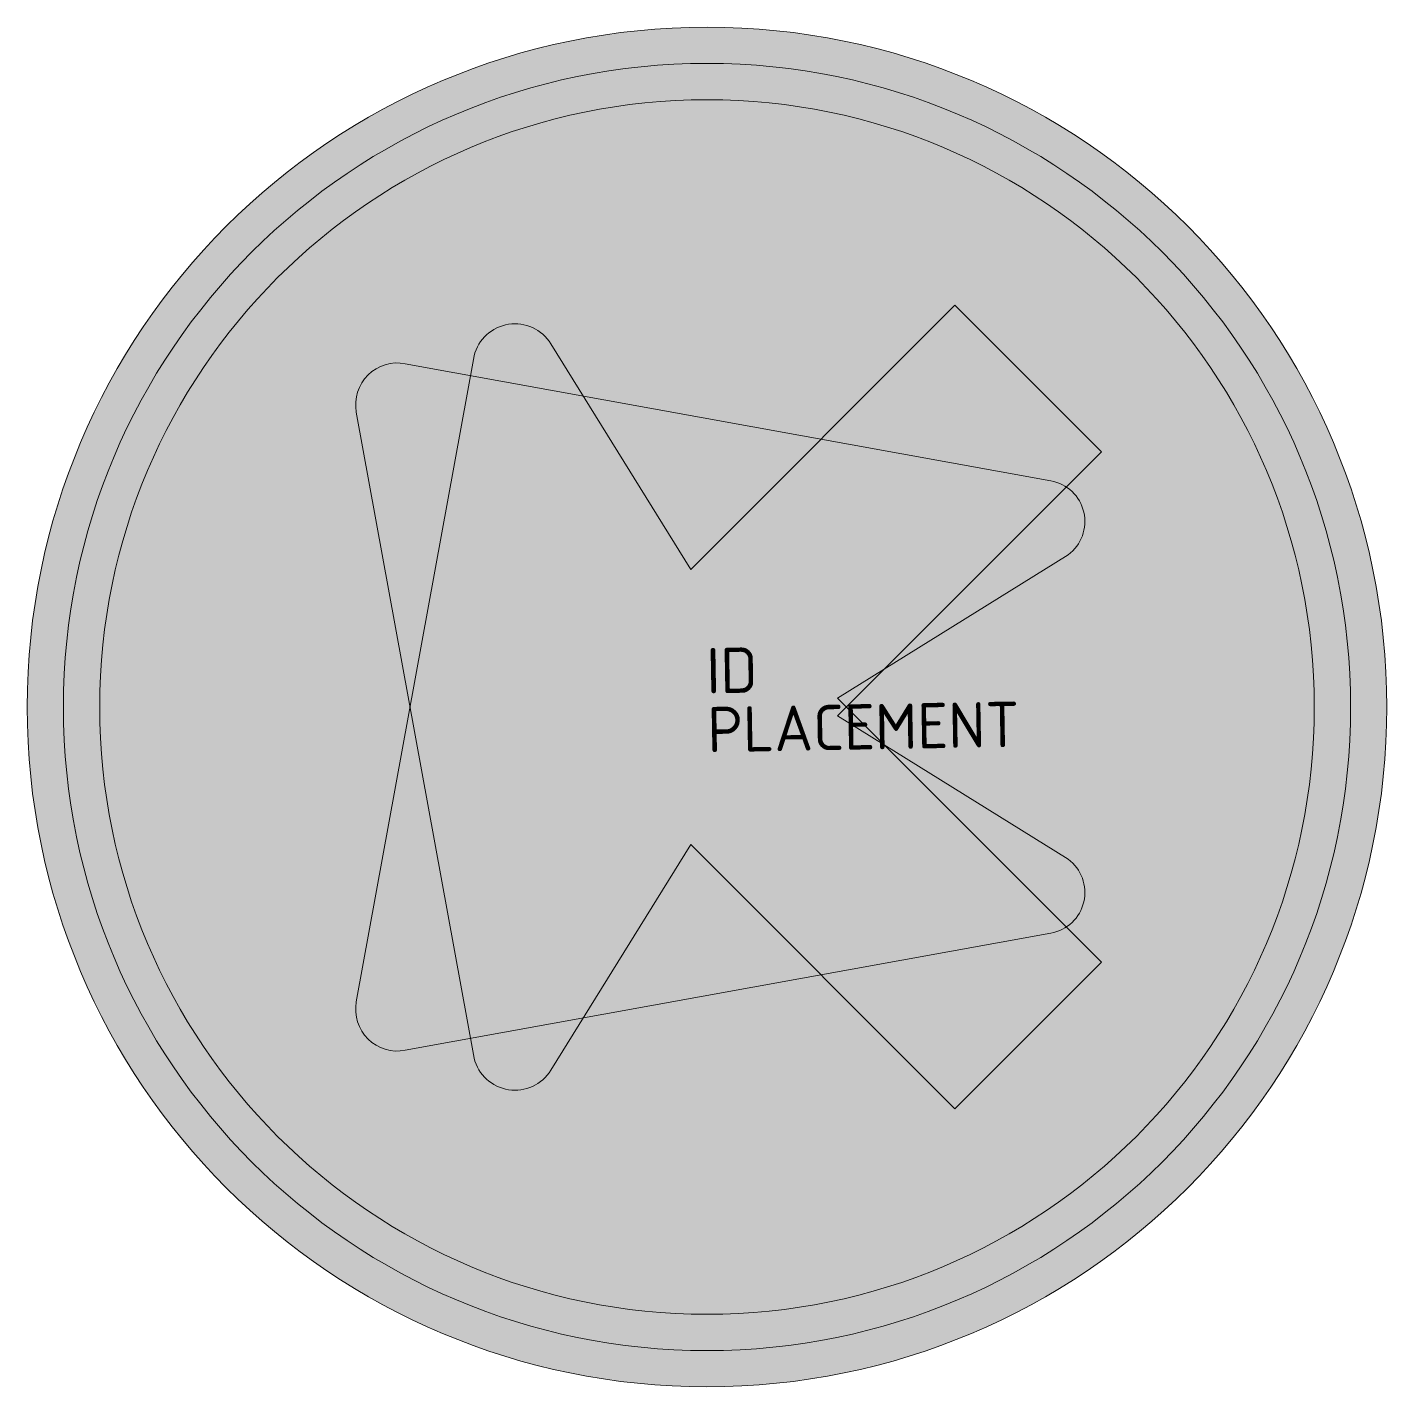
# Model space of a CAD drawing. Extents: x -3.75 to 3.75, y -3.75 to 3.75.
import ezdxf
from ezdxf.enums import TextEntityAlignment as Align

# ---------------------------------------------------------------- set-up
doc = ezdxf.new("R2010")
doc.units = 0
doc.styles.add('NLCS-ISO', font='NLCS-ISO.ttf', dxfattribs={"height": 0.25})

msp = doc.modelspace()

# ---------------------------------------------------------------- hatches: boundary and pattern name
at = {"true_color": 0x005b8c}
h = msp.add_hatch(color=146, dxfattribs=at)
h.dxf.hatch_style = 1
h.paths.add_polyline_path([(-3.75, 0, 0.083022), (-3.546, -1.2199), (-3.3569, -1.1548, -0.083022), (-3.55, 0, -0.414214), (0, 3.55), (0, 3.75, 0.414214)])
h = msp.add_hatch(color=146, dxfattribs=at)
h.dxf.hatch_style = 1
h.paths.add_polyline_path([(2.6822, -2.3255), (2.8334, -2.4565, 0.180494), (3.75, 0, 0.414214), (0, 3.75), (0, 3.55, -0.414214), (3.55, 0, -0.180494)])
h = msp.add_hatch(color=146, dxfattribs=at)
h.dxf.hatch_style = 1
h.paths.add_polyline_path([(-3.3569, 1.1548), (-3.546, 1.2199, -0.577878), (2.8334, 2.4565), (2.6822, 2.3255, 0.577878)])
at = {"true_color": 0xf1f0ea}
h = msp.add_hatch(color=7, dxfattribs=at)
h.dxf.hatch_style = 1
h.paths.add_polyline_path([(-3.3569, -1.1548), (-3.1678, -1.0898, -0.083022), (-3.35, 0, -0.414214), (0, 3.35), (0, 3.55, 0.414214), (-3.55, 0, 0.083022)])
h = msp.add_hatch(color=7, dxfattribs=at)
h.dxf.hatch_style = 1
h.paths.add_polyline_path([(2.6822, 2.3255), (2.5311, 2.1945, 0.577878), (-3.1678, 1.0898), (-3.3569, 1.1548, -0.577878)])
h = msp.add_hatch(color=7, dxfattribs=at)
h.dxf.hatch_style = 1
h.paths.add_polyline_path([(3.35, 0, -0.180494), (2.5311, -2.1945), (2.6822, -2.3255, 0.180494), (3.55, 0, 0.414214), (0, 3.55), (0, 3.35, -0.414214)])
at = {"true_color": 0x005b8c}
h = msp.add_hatch(color=146, dxfattribs=at)
h.dxf.hatch_style = 1
h.paths.add_polyline_path([(-0.0012, 3.35), (-0.0003, 0.8469), (-0.0891, 0.7579), (-0.8611, 2.0037, 0.66261), (-1.2848, 1.9378), (-1.9344, -1.6271, 0.52003), (-1.6701, -1.8949), (0.0006, -1.5917), (0.0012, -3.35, -0.414322), (-3.35, 0, -0.414105)])
h = msp.add_hatch(color=146, dxfattribs=at)
h.dxf.hatch_style = 1
h.paths.add_polyline_path([(-0.0012, -3.35), (-0.0003, -0.8469), (-0.0891, -0.7579), (-0.8611, -2.0037, -0.66261), (-1.2848, -1.9378), (-1.9344, 1.6271, -0.52003), (-1.6701, 1.8949), (0.0006, 1.5917), (0.0012, 3.35, 0.414322), (-3.35, 0, 0.414105)])
h = msp.add_hatch(color=146, dxfattribs=at)
h.dxf.hatch_style = 1
h.paths.add_polyline_path([(2.1766, 1.4075), (1.367, 2.2171), (-0.0003, 0.8469), (-0.0012, 3.35, -0.414322), (3.35, 0, -0.414105), (0.0012, -3.35), (0.0006, -1.5917), (1.8973, -1.2474, 0.656866), (1.9922, -0.8401), (0.7205, -0.0486)])
h = msp.add_hatch(color=146, dxfattribs=at)
h.dxf.hatch_style = 1
h.paths.add_polyline_path([(2.1766, -1.4075), (1.367, -2.2171), (-0.0003, -0.8469), (-0.0012, -3.35, 0.414322), (3.35, 0, 0.414105), (0.0012, 3.35), (0.0006, 1.5917), (1.8973, 1.2474, -0.656866), (1.9922, 0.8401), (0.7205, 0.0486)])
h = msp.add_hatch(color=146, dxfattribs=at)
h.dxf.hatch_style = 1
h.paths.add_polyline_path([(2.6822, 2.3255), (2.8334, 2.4565, -0.180494), (3.75, 0, -0.414214), (0, -3.75), (0, -3.55, 0.414214), (3.55, 0, 0.180494)])
at = {"true_color": 0xf1f0ea}
h = msp.add_hatch(color=7, dxfattribs=at)
h.dxf.hatch_style = 1
h.paths.add_polyline_path([(3.35, 0, 0.180494), (2.5311, 2.1945), (2.6822, 2.3255, -0.180494), (3.55, 0, -0.414214), (0, -3.55), (0, -3.35, 0.414214)])
h = msp.add_hatch(color=7, dxfattribs=at)
h.dxf.hatch_style = 1
h.paths.add_polyline_path([(-0.0003, 0.8469), (1.367, 2.2171), (2.1766, 1.4075), (0.7205, -0.0486), (1.9922, -0.8401, -0.656866), (1.8973, -1.2474), (0.0006, -1.5917)])
h = msp.add_hatch(color=7, dxfattribs=at)
h.dxf.hatch_style = 1
h.paths.add_polyline_path([(-1.2848, 1.9378, -0.66261), (-0.8611, 2.0037), (-0.0891, 0.7579), (-0.0003, 0.8469), (0.0006, -1.5917), (-1.6701, -1.8949, -0.52003), (-1.9344, -1.6271)])
h = msp.add_hatch(color=7, dxfattribs=at)
h.dxf.hatch_style = 1
h.paths.add_polyline_path([(-1.2848, -1.9378, 0.66261), (-0.8611, -2.0037), (-0.0891, -0.7579), (-0.0003, -0.8469), (0.0006, 1.5917), (-1.6701, 1.8949, 0.52003), (-1.9344, 1.6271)])
h = msp.add_hatch(color=7, dxfattribs=at)
h.dxf.hatch_style = 1
h.paths.add_polyline_path([(-0.0003, -0.8469), (1.367, -2.2171), (2.1766, -1.4075), (0.7205, 0.0486), (1.9922, 0.8401, 0.656866), (1.8973, 1.2474), (0.0006, 1.5917)])
at = {"true_color": 0x005b8c}
h = msp.add_hatch(color=146, dxfattribs=at)
h.dxf.hatch_style = 1
h.paths.add_polyline_path([(-3.75, 0, -0.083022), (-3.546, 1.2199), (-3.3569, 1.1548, 0.083022), (-3.55, 0, 0.414214), (0, -3.55), (0, -3.75, -0.414214)])
at = {"true_color": 0xf1f0ea}
h = msp.add_hatch(color=7, dxfattribs=at)
h.dxf.hatch_style = 1
h.paths.add_polyline_path([(-3.3569, 1.1548), (-3.1678, 1.0898, 0.083022), (-3.35, 0, 0.414214), (0, -3.35), (0, -3.55, -0.414214), (-3.55, 0, -0.083022)])
h = msp.add_hatch(color=7, dxfattribs=at)
h.dxf.hatch_style = 1
h.paths.add_polyline_path([(2.6822, -2.3255), (2.5311, -2.1945, -0.577878), (-3.1678, -1.0898), (-3.3569, -1.1548, 0.577878)])
at = {"true_color": 0x005b8c}
h = msp.add_hatch(color=146, dxfattribs=at)
h.dxf.hatch_style = 1
h.paths.add_polyline_path([(-3.3569, -1.1548), (-3.546, -1.2199, 0.577878), (2.8334, -2.4565), (2.6822, -2.3255, -0.577878)])

# ---------------------------------------------------------------- linework, layer by layer
at = {"color": 7, "lineweight": 0, "true_color": 0xf1f0ea}
for points in [[(1.367, 2.2171), (-0.0891, 0.7579), (-0.8611, 2.0037, 0.66261), (-1.2848, 1.9378), (-1.9344, -1.6271, 0.527936), (-1.6645, -1.8939), (1.8973, -1.2474, 0.656866), (1.9922, -0.8401), (0.7205, -0.0486), (2.1766, 1.4075)], [(1.367, -2.2171), (-0.0891, -0.7579), (-0.8611, -2.0037, -0.66261), (-1.2848, -1.9378), (-1.9344, 1.6271, -0.527936), (-1.6645, 1.8939), (1.8973, 1.2474, -0.656866), (1.9922, 0.8401), (0.7205, 0.0486), (2.1766, -1.4075)]]:
    msp.add_lwpolyline(points, format="xyb", close=True, dxfattribs=at)
at = {"color": 146, "lineweight": 0, "true_color": 0x005b8c}
msp.add_circle((0, 0), 3.75, dxfattribs=at)
msp.add_circle((0, 0), 3.75, dxfattribs=at)
at = {"color": 7, "lineweight": 0, "true_color": 0xf1f0ea}
for radius in [3.55, 3.55, 3.35, 3.35]:
    msp.add_circle((0, 0), radius, dxfattribs=at)

# ---------------------------------------------------------------- texts
at = {"style": 'NLCS-ISO'}
msp.add_attdef('ID', text='', height=0.25, rotation=1, dxfattribs=at).set_placement((0, 0), align=Align.BOTTOM_LEFT)
msp.add_attdef('PLACEMENT', text='', height=0.25, rotation=1, dxfattribs=at).set_placement((0, 0), align=Align.TOP_LEFT)

doc.saveas('drawing.dxf')
